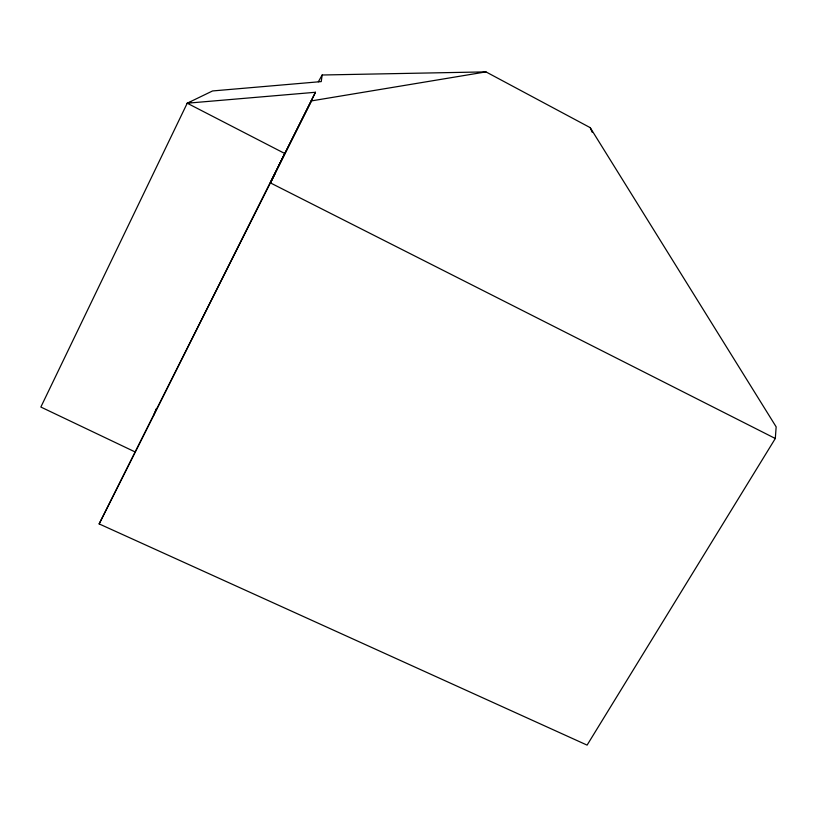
<?xml version="1.0" encoding="UTF-8"?>
<svg xmlns="http://www.w3.org/2000/svg" width="817" height="817" viewBox="0 0 817 817"><rect width="100%" height="100%" fill="white"/><g stroke="black" fill="none" stroke-linecap="round" stroke-linejoin="round"><path stroke-width="1.23" d="M134.897 451.842L40.85 407.04L187.226 103.208L315.474 92.27L99.143 523.911L587.096 745.114L775.313 438.504L776.15 426.852L590.211 127.646L485.952 71.886L322.153 75.001L318.344 81.792M322.153 75.001L321.255 81.598L212.563 90.953L187.226 103.208L284.725 153.484L270.407 182.896L775.313 438.504M153.545 415.516L156.445 408.429M270.407 182.896L315.474 92.27M278.526 166.198L312.206 99.613M99.143 523.911L275.278 173.143M187.226 103.208L190.79 102.145M311.297 100.92L485.952 71.886M590.211 127.646L592.233 132.313"/></g></svg>
